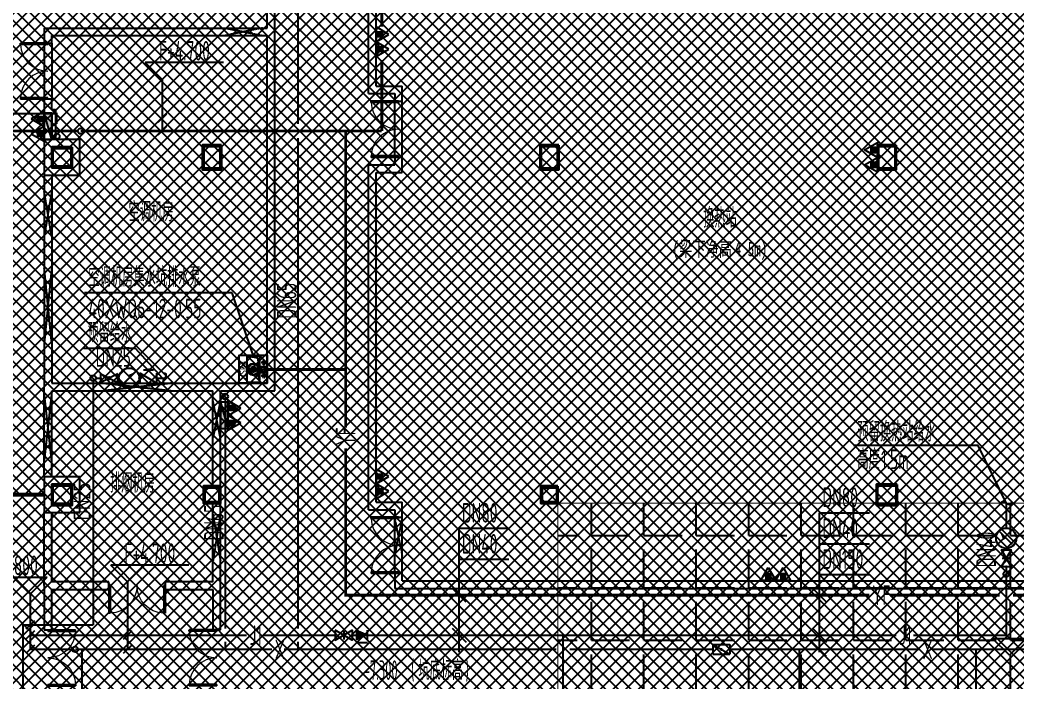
# Model space of a CAD drawing. Extents: x -2120532 to 1934524, y -1331911 to 424203.
# Drawn here: x -68331 to -41736, y -216257 to -198595 of the extents above; entities that cross this region are included whole.
import ezdxf

# ---------------------------------------------------------------- set-up
doc = ezdxf.new("R2010")
doc.units = 0
doc.header["$LTSCALE"] = 10
doc.linetypes.add('DASH', pattern=[0.35, 0.25, -0.1])
doc.linetypes.add('排水', pattern=[1.1, 1, -0.1])
for name, color, linetype in [('0-绿', 3, 'Continuous'), ('A-COLUMN', 8, 'Continuous'), ('A-ROOM_NAME', 23, 'Continuous'), ('A-WALL', 2, 'Continuous'), ('DIM_ELEV', 3, 'Continuous'), ('DOOR_FIRE', 8, 'Continuous'), ('GPS文字_污水', 7, 'Continuous'), ('SPACE', 7, 'Continuous'), ('W-DIM_消防', 3, 'Continuous'), ('W-DIM_给水', 3, 'Continuous'), ('W-EQUIP_消火栓', 7, 'Continuous'), ('W-EQUIP_灭火器', 7, 'Continuous'), ('W-EQUIP_给水', 7, 'Continuous'), ('W-PIPE-压力废', 31, 'Continuous'), ('W-PIPE-消防', 1, 'Continuous'), ('W-PIPE-直饮', 62, 'Continuous'), ('W-PIPE-给水', 3, 'Continuous'), ('W-TEXT_压力废', 7, 'Continuous'), ('W-TEXT_消防', 7, 'Continuous'), ('W-TEXT_直饮', 7, 'Continuous'), ('W-TEXT_给水', 7, 'Continuous'), ('W-TWT_LEAD', 3, 'Continuous'), ('W-TWT_TEXT', 7, 'Continuous'), ('W-VALVE_消防', 7, 'Continuous'), ('W-VALVE_给水', 7, 'Continuous'), ('W-VPIPE-压力废', 31, 'Continuous'), ('W-VPIPE-消防', 1, 'Continuous'), ('W-VPIPE-给水', 3, 'Continuous'), ('画水辅助', 6, 'Continuous'), ('索引线', 252, 'Continuous'), ('集水坑', 4, 'Continuous')]:
    doc.layers.add(name, color=color, linetype=linetype)
doc.layers.add('GPS-污水', color=2, linetype='排水', lineweight=40)
doc.layers.add('钢柱', color=51, linetype='Continuous', lineweight=35)
doc.styles.add('8B2_02', font='tssdeng.shx', dxfattribs={"width": 0.6, "bigfont": 'TSSDCHN.shx'})
doc.styles.add('_TWT_PIPEDN', font='TSSDENG', dxfattribs={"width": 0.8, "height": 3.5, "bigfont": 'TSSDCHN'})
doc.styles.get("Standard").update_dxf_attribs({"font": 'TSSDENG.shx', "width": 0.7, "bigfont": 'TSSDCHN.shx'})
doc.styles.add('黑体', font='simhei.ttf', dxfattribs={"width": 0.65})

# ---------------------------------------------------------------- blocks, each defined once
blk = doc.blocks.new('l99')
at = {"layer": 'W-TWT_TEXT'}
for p, q in [((92541, -196910), (92091, -196460)), ((94175, -196460), (92091, -196460)), ((92541, -196910), (92991, -196460))]:
    blk.add_line(p, q, dxfattribs=at)
blk = doc.blocks.new('4gs')
at = {"layer": 'W-TWT_TEXT', "style": '8B2_02', "width": 0.6}
blk.add_text('F+4.700', height=525, rotation=359.9998, dxfattribs=at).set_placement((-16760, -202342, 8000))
blk = doc.blocks.new('2.8')
at = {"layer": 'W-TWT_TEXT', "style": '8B2_02', "width": 0.6}
blk.add_text('F+2.800', height=525, rotation=89.9998, dxfattribs=at).set_placement((100977, -194305, 5000))
blk = doc.blocks.new('人防集水坑')
at = {"layer": 'GPS-污水', "color": 8, "linetype": '排水'}
for centre in [(307561, 701151), (307561, 700451)]:
    blk.add_circle(centre, 75, dxfattribs=at)
at = {"layer": '集水坑', "color": 8, "linetype": 'DASH', "ltscale": 0.5}
blk.add_lwpolyline([(306241, 700051), (306241, 701551), (307741, 701551), (307741, 700051)], close=True, dxfattribs=at)
at = {"layer": '集水坑', "color": 8, "linetype": 'Continuous', "ltscale": 0.5}
for points in [[(306641, 701501), (306641, 700801), (307341, 700801), (307341, 701501)], [(306641, 700801), (306641, 700101), (307341, 700101), (307341, 700801)]]:
    blk.add_lwpolyline(points, close=True, dxfattribs=at)
at = {"layer": '集水坑', "color": 8, "linetype": 'DASH', "ltscale": 0.5}
for points in [[(307341, 700801), (307237, 701397), (306641, 701501)], [(307347, 700101), (307243, 700697), (306647, 700801)]]:
    blk.add_lwpolyline(points, dxfattribs=at)
blk = doc.blocks.new('$DorLib2D$00000002')
for p, q in [((-0.5, 0), (-0.5, 0.4875)), ((-0.475, 0.4875), (-0.5, 0.4875)), ((-0.475, 0), (-0.475, 0.4875)), ((0.475, 0), (0.475, 0.4875)), ((0.475, 0.4875), (0.5, 0.4875)), ((0.5, 0), (0.5, 0.4875)), ((-0.5, 0), (-0.475, 0)), ((0.5, 0), (0.475, 0))]:
    blk.add_line(p, q)
at = {"lineweight": 13}
for centre, start, end in [((-0.4875, 0), 0, 88.53072), ((0.4875, 0), 91.46928, 180)]:
    blk.add_arc(centre, 0.4875, start, end, dxfattribs=at)
blk = doc.blocks.new('$DorLib2D$00000213')
at = {"color": 0, "linetype": 'DASH', "const_width": 0.02}
blk.add_lwpolyline([(0.5, 0), (-0.5, 0)], dxfattribs=at)
blk = doc.blocks.new('$TwtSys$00000434')
for p, q in [((-0.5, 0.5), (-0.5, -0.5)), ((-0.5, -0.5), (0.5, 0.5)), ((0.5, 0.5), (-0.5, 0.5)), ((0.5, -0.5), (0.5, 0.5)), ((-0.5, -0.5), (0.5, -0.5))]:
    blk.add_line(p, q)
blk.add_solid([(0.5, -0.5), (0.5, 0.5), (-0.5, -0.5)])
blk = doc.blocks.new('$VALVE$00000742')
blk.add_line((-93, -93), (93, 93))
blk.add_lwpolyline([(93, 93, 0, 50, 0), (-13, 22, 50, 50, 0)], format="xyseb")
blk.add_circle((0, 0), 150)
for p in [(-150, 0), (150, 0)]:
    blk.add_point(p)
blk = doc.blocks.new('$VALVE$00000296')
for points in [[(-125, 72), (-125, -72), (125, 72), (125, -72), (-125, 72)], [(0, 60), (0, -64)]]:
    blk.add_lwpolyline(points)
for p in [(-125, 0), (125, 0)]:
    blk.add_point(p)
blk = doc.blocks.new('$TwtSys$00000132')
at = {"elevation": 0}
blk.add_lwpolyline([(7, -101, -0.575183), (0, 0, 0.604745), (-11, 101, 16.924828)], format="xyb", dxfattribs=at)
blk = doc.blocks.new('$VALVE$00000315')
blk.add_line((-75, 125), (75, 125))
blk.add_lwpolyline([(-125, -75), (-125, 75), (125, -75), (125, 75)])
for p in [(-125, 0), (125, 0)]:
    blk.add_point(p)
blk.add_solid([(0, 125), (0, 150), (75, 125)])
blk = doc.blocks.new('$VALVE$00000333')
for p, q in [((125, 62.5), (-125, -62.5)), ((-125, 62.5), (125, -62.5)), ((-125, -62.5), (-125, 62.5)), ((125, -62.5), (125, 62.5))]:
    blk.add_line(p, q)
at = {"const_width": 31.25}
blk.add_lwpolyline([(-15.625, 0, 1), (15.625, 0, 1)], format="xyb", close=True, dxfattribs=at)
for p in [(-125, 0), (125, 0)]:
    blk.add_point(p)
blk = doc.blocks.new('$TwtSys$00000546')
h = blk.add_hatch()
h.set_pattern_fill('ANSI31', color=256, scale=200, style=0)
h.set_pattern_definition([(45, (-38543.802, -6670.83), (-17.67767, 17.67767), [])])
h.paths.add_polyline_path([(-65, 174), (65, 174), (65, 44), (-65, 44)])
for points in [[(0, 344), (-198, 0), (198, 0)], [(-65, 174), (65, 174), (65, 44), (-65, 44)]]:
    blk.add_lwpolyline(points, close=True)
blk = doc.blocks.new('$VALVE$00000316')
for p, q in [((-125, 72), (125, -72)), ((-125, 72), (-125, -72)), ((-125, 72), (125, 72)), ((125, 72), (125, -72)), ((-125, -72), (125, -72))]:
    blk.add_line(p, q)
at = {"const_width": 21.1}
blk.add_lwpolyline([(-11, 0, 1), (11, 0, 1)], format="xyb", close=True, dxfattribs=at)
for p in [(-125, 0), (125, 0)]:
    blk.add_point(p)
at = {"color": 7, "flags": 9}
for tag in ['XSIZE', 'YSIZE']:
    blk.add_attdef(tag, (0, 0), '', height=0.5, dxfattribs=at)
blk = doc.blocks.new('$VALVE$00000656')
for p, q in [((-113, 110), (-113, -100)), ((118, -164), (-119, -164))]:
    blk.add_line(p, q)
blk.add_lwpolyline([(119, 5, 203, 0, 0), (-113, 5, 0, 0, 0)], format="xyseb")
blk.add_lwpolyline([(119, 107), (-113, 5), (119, -97)], close=True)
for p in [(-113, 5), (119, 5)]:
    blk.add_point(p)
blk.add_solid([(-44, -164), (-44, -139), (-119, -164)])
blk = doc.blocks.new('A$C1C3C0163')
h = blk.add_hatch()
h.set_pattern_fill('ANSI37', color=8, scale=150)
h.set_pattern_definition([(45, (-601697.23, -233886.27), (-168.3798, 168.3798), []), (135, (-601697.23, -233886.27), (-168.3798, -168.3798), [])])
h.paths.add_polyline_path([(-80300, 5300), (-80300, -9000), (-62000, -9000), (-62000, -64625), (-76750, -64625), (-76750, -62675), (-73875, -62675), (-73775, -57275), (-100380, -57275), (-100572, -124002), (-71150, -123999), (-71150, -126437), (-63509, -133383), (-65550, -135650), (-61611, -139196), (-83885, -163934), (-83885, -174096), (-119589, -213750), (-196450, -213750), (-196450, -207800), (-209700, -193450), (-209700, -169150), (-201700, -169149), (-201700, 5300), (-192675, 5300)])

msp = doc.modelspace()

# ---------------------------------------------------------------- hatches: boundary and pattern name
h = msp.add_hatch()
h.set_pattern_fill('ANGLE', color=8, scale=400)
h.set_pattern_definition([(0, (0, 1e-10), (0, 1397), [1016, -381]), (90, (0, 1e-10), (-1397, 9e-14), [1016, -381])])
h.paths.add_polyline_path([(-31833.6, -229035.4), (-53983.6, -229035.4), (-53983.6, -211485.4), (-31833.6, -211485.4)])
at = {"layer": 'W-PIPE-压力废'}
for points in [[(-59643.2, -213939.8), (-59643.2, -213977.3), (-59680.7, -213977.3)], [(-59643.2, -213939.8), (-59680.7, -213939.8), (-59680.7, -213977.3)]]:
    msp.add_hatch(color=256, dxfattribs=at).paths.add_polyline_path(points)
at = {"layer": 'W-PIPE-消防'}
for points in [[(-67347.3, -201098.7), (-67321, -201098.7), (-67321, -201072.5)], [(-67347.3, -201098.7), (-67347.3, -201072.5), (-67321, -201072.5)], [(-62855.8, -215385.6), (-62882.1, -215385.6), (-62882.1, -215411.8)], [(-62855.8, -215385.6), (-62855.8, -215411.8), (-62882.1, -215411.8)], [(-42827.6, -215385.6), (-42801.4, -215385.6), (-42801.4, -215359.3)], [(-42827.6, -215385.6), (-42827.6, -215359.3), (-42801.4, -215359.3)]]:
    msp.add_hatch(color=256, dxfattribs=at).paths.add_polyline_path(points)
at = {"layer": 'W-PIPE-直饮'}
for points in [[(-68250.1, -214736), (-68250.1, -214709.7), (-68276.3, -214709.7)], [(-68250.1, -214736), (-68276.3, -214736), (-68276.3, -214709.7)]]:
    msp.add_hatch(color=256, dxfattribs=at).paths.add_polyline_path(points)

# ---------------------------------------------------------------- linework, layer by layer
at = {"color": 7, "ltscale": 100}
for p, q in [((-61964.7, -207837), (-61853.8, -207837)), ((-61964.7, -207998.5), (-61853.8, -207998.5))]:
    msp.add_line(p, q, dxfattribs=at)
at = {"color": 8, "linetype": 'DASH'}
for points in [[(-61858.6, -198810.4), (-62858.6, -199010.4)], [(-62858.6, -198810.4), (-61858.6, -199010.4)], [(-67483.6, -203167.5), (-67683.6, -204367.5)], [(-67483.6, -204367.5), (-67683.6, -203167.5)], [(-67483.6, -205203.4), (-67683.6, -207203.4)], [(-67483.6, -207203.4), (-67683.6, -205203.4)], [(-64287.9, -208285.4), (-66065.5, -208485.4)], [(-66065.5, -208285.4), (-64287.9, -208485.4)], [(-67483.6, -208535.4), (-67683.6, -210335.4)], [(-67483.6, -210335.4), (-67683.6, -208535.4)], [(-62983.6, -208743), (-63183.6, -209743)], [(-62983.6, -209743), (-63183.6, -208743)], [(-62983.6, -211777.4), (-63183.6, -213027.4)], [(-63183.6, -211777.4), (-62983.6, -213027.4)], [(-58333.6, -211902.4), (-58133.6, -212902.4)], [(-58333.6, -212902.4), (-58133.6, -211902.4)]]:
    msp.add_lwpolyline(points, dxfattribs=at)
at = {"color": 7, "ltscale": 100}
for points in [[(-62483.6, -208285.4), (-62483.6, -207535.4), (-61733.6, -207535.4), (-61733.6, -208285.4)], [(-62283.6, -207560.4), (-62283.6, -207910.4), (-61933.6, -207910.4), (-61933.6, -207560.4)], [(-62283.6, -207910.4), (-62283.6, -208260.4), (-61933.6, -208260.4), (-61933.6, -207910.4)]]:
    msp.add_lwpolyline(points, close=True, dxfattribs=at)
for centre, radius in [((-62103.1, -207917.6), 158.9), ((-62103.1, -207917.8), 158.9), ((-62103.1, -207917.6), 140.1), ((-62103.1, -207917.8), 140.1), ((-62103.1, -207917.6), 73.2), ((-62103.1, -207917.8), 73.2), ((-62103.1, -207917.6), 56.6), ((-62103.1, -207917.8), 56.6), ((-61823.6, -207914.7), 86.2), ((-61823.6, -207914.7), 86.2), ((-61823.6, -207917.7), 62)]:
    msp.add_circle(centre, radius, dxfattribs=at)
at = {"layer": 'A-COLUMN', "color": 8}
for p, q in [((-66733.6, -201785.4), (-67683.6, -201785.4)), ((-67683.6, -201785.4), (-67683.6, -202735.4)), ((-66733.6, -201785.4), (-67683.6, -201785.4)), ((-67683.6, -201785.4), (-67683.6, -202735.4)), ((-66733.6, -202735.4), (-66733.6, -201785.4)), ((-66733.6, -202735.4), (-66733.6, -201785.4)), ((-62958.6, -201935.4), (-63458.6, -201935.4)), ((-63458.6, -201935.4), (-63458.6, -202585.4)), ((-62958.6, -202585.4), (-62958.6, -201935.4)), ((-53958.6, -201935.4), (-54458.6, -201935.4)), ((-54458.6, -201935.4), (-54458.6, -202585.4)), ((-53958.6, -202585.4), (-53958.6, -201935.4)), ((-44958.6, -201935.4), (-45458.6, -201935.4)), ((-45458.6, -201935.4), (-45458.6, -202585.4)), ((-44958.6, -202585.4), (-44958.6, -201935.4)), ((-63458.6, -202585.4), (-62958.6, -202585.4)), ((-54458.6, -202585.4), (-53958.6, -202585.4)), ((-45458.6, -202585.4), (-44958.6, -202585.4)), ((-67683.6, -202735.4), (-66733.6, -202735.4)), ((-67683.6, -202735.4), (-66733.6, -202735.4)), ((-66733.6, -210785.4), (-67683.6, -210785.4)), ((-67683.6, -210785.4), (-67683.6, -211735.4)), ((-66733.6, -210785.4), (-67683.6, -210785.4)), ((-67683.6, -210785.4), (-67683.6, -211735.4)), ((-66733.6, -211735.4), (-66733.6, -210785.4)), ((-66733.6, -211735.4), (-66733.6, -210785.4)), ((-62983.6, -211035.4), (-63433.6, -211035.4)), ((-63433.6, -211035.4), (-63433.6, -211485.4)), ((-62983.6, -211485.4), (-62983.6, -211035.4)), ((-53983.6, -211035.4), (-54433.6, -211035.4)), ((-54433.6, -211035.4), (-54433.6, -211485.4)), ((-53983.6, -211485.4), (-53983.6, -211035.4)), ((-44933.6, -210985.4), (-45483.6, -210985.4)), ((-45483.6, -210985.4), (-45483.6, -211535.4)), ((-44933.6, -211535.4), (-44933.6, -210985.4)), ((-63433.6, -211485.4), (-62983.6, -211485.4)), ((-54433.6, -211485.4), (-53983.6, -211485.4)), ((-45483.6, -211535.4), (-44933.6, -211535.4)), ((-67683.6, -211735.4), (-66733.6, -211735.4)), ((-67683.6, -211735.4), (-66733.6, -211735.4))]:
    msp.add_line(p, q, dxfattribs=at)
at = {"layer": 'A-WALL', "color": 8}
for p, q in [((-59033.6, -200560.4), (-59033.6, -193285.4)), ((-58833.6, -200360.4), (-58833.6, -193485.4)), ((-61733.6, -198810.4), (-61733.6, -196260.4)), ((-61533.6, -198910.4), (-61533.6, -196360.4)), ((-67683.6, -198810.4), (-67683.6, -199210.4)), ((-67683.6, -198810.4), (-61733.6, -198810.4)), ((-61533.6, -208485.4), (-61533.6, -198910.4)), ((-67483.6, -199210.4), (-67483.6, -199010.4)), ((-67483.6, -199010.4), (-61733.6, -199010.4)), ((-61733.6, -208285.4), (-61733.6, -199010.4)), ((-67683.6, -199210.4), (-67483.6, -199210.4)), ((-58833.6, -200360.4), (-58133.6, -200360.4)), ((-58133.6, -200760.4), (-58133.6, -200360.4)), ((-67483.6, -200710.4), (-67683.6, -200710.4)), ((-67683.6, -200710.4), (-67683.6, -201085.4)), ((-67483.6, -200985.4), (-67483.6, -200710.4)), ((-59033.6, -200560.4), (-58333.6, -200560.4)), ((-58333.6, -200560.4), (-58333.6, -200760.4)), ((-58333.6, -200760.4), (-58133.6, -200760.4)), ((-67483.6, -200985.4), (-67383.6, -200985.4)), ((-67383.6, -200985.4), (-67383.6, -201785.4)), ((-67683.6, -201085.4), (-67483.6, -201085.4)), ((-67483.6, -201085.4), (-67483.6, -201785.4)), ((-58133.6, -202260.4), (-58333.6, -202260.4)), ((-58333.6, -202260.4), (-58333.6, -202460.4)), ((-58133.6, -202660.4), (-58133.6, -202260.4)), ((-59033.6, -211660.4), (-59033.6, -202460.4)), ((-59033.6, -202460.4), (-58333.6, -202460.4)), ((-67683.6, -202735.4), (-67683.6, -208385.4)), ((-67483.6, -202735.4), (-67483.6, -208285.4)), ((-58833.6, -211460.4), (-58833.6, -202660.4)), ((-58833.6, -202660.4), (-58133.6, -202660.4)), ((-67683.6, -210785.4), (-67683.6, -208385.4)), ((-67483.6, -208285.4), (-63083.6, -208285.4)), ((-67483.6, -208485.4), (-63183.6, -208485.4)), ((-67483.6, -210785.4), (-67483.6, -208485.4)), ((-63183.6, -211035.4), (-63183.6, -208485.4)), ((-63083.6, -208285.4), (-61733.6, -208285.4)), ((-62983.6, -208485.4), (-61533.6, -208485.4)), ((-62983.6, -211035.4), (-62983.6, -208485.4)), ((-63183.6, -213585.4), (-63183.6, -211485.4)), ((-62983.6, -213685.4), (-62983.6, -211485.4)), ((-59033.6, -211660.4), (-58333.6, -211660.4)), ((-58833.6, -211460.4), (-58133.6, -211460.4)), ((-58333.6, -211660.4), (-58333.6, -211860.4)), ((-58133.6, -211860.4), (-58133.6, -211460.4)), ((-67683.6, -213685.4), (-67683.6, -211735.4)), ((-67483.6, -213585.4), (-67483.6, -211735.4)), ((-58333.6, -211860.4), (-58133.6, -211860.4)), ((-58133.6, -213360.4), (-58333.6, -213360.4)), ((-58333.6, -213360.4), (-58333.6, -213760.4)), ((-58133.6, -213560.4), (-58133.6, -213360.4)), ((-67683.6, -213685.4), (-67683.6, -214860.4)), ((-65958.6, -213585.4), (-67483.6, -213585.4)), ((-67483.6, -213785.4), (-65958.6, -213785.4)), ((-67483.6, -214860.4), (-67483.6, -213785.4)), ((-65958.6, -213785.4), (-65958.6, -213585.4)), ((-63183.6, -213585.4), (-64458.6, -213585.4)), ((-64458.6, -213585.4), (-64458.6, -213785.4)), ((-64458.6, -213785.4), (-63183.6, -213785.4)), ((-63183.6, -213785.4), (-63183.6, -214860.4)), ((-62983.6, -214860.4), (-62983.6, -213685.4)), ((-58333.6, -213760.4), (-41133.6, -213760.4)), ((-58133.6, -213560.4), (-41333.6, -213560.4)), ((-67683.6, -214860.4), (-67483.6, -214860.4)), ((-63183.6, -214860.4), (-62983.6, -214860.4))]:
    msp.add_line(p, q, dxfattribs=at)
at = {"layer": 'DIM_ELEV', "color": 8}
for p, q in [((-41938.2, -215543.6), (-42388.2, -215093.6)), ((-42388.2, -215093.6), (-40142.3, -215093.6)), ((-41938.2, -215543.6), (-41488.2, -215093.6))]:
    msp.add_line(p, q, dxfattribs=at)
at = {"layer": 'DOOR_FIRE', "color": 8}
for p, q in [((-67683.6, -199210.4), (-67683.6, -200710.4)), ((-67483.6, -199210.4), (-67483.6, -200710.4)), ((-58333.6, -202260.4), (-58333.6, -200760.4)), ((-58133.6, -202260.4), (-58133.6, -200760.4)), ((-58333.6, -213360.4), (-58333.6, -211860.4)), ((-58133.6, -213360.4), (-58133.6, -211860.4))]:
    msp.add_line(p, q, dxfattribs=at)
at = {"layer": 'GPS文字_污水'}
for p, q in [((-64538.3, -200184.3, 5000), (-64538.3, -201554.4, 5000)), ((-64423.3, -201107.2, 8000), (-64653.3, -201332, 8000)), ((-64423.3, -201441.9, 3000), (-64653.3, -201666.8, 3000)), ((-65461, -213585.1, 5000), (-65461, -215385.6, 5000)), ((-68057.2, -213913.1, 5000), (-68057.2, -215385.6, 5000)), ((-65346, -214128.7, 1000), (-65576, -214353.6, 1000)), ((-67942.2, -214623.6), (-68172.2, -214848.4)), ((-67942.2, -214887.5, 8000), (-68172.2, -215112.3, 8000)), ((-65346, -214894.2, 1000), (-65576, -215119, 1000)), ((-67942.2, -215273.1, 3000), (-68172.2, -215498, 3000)), ((-65346, -215273.1, 3000), (-65576, -215498, 3000))]:
    msp.add_line(p, q, dxfattribs=at)
at = {"layer": 'W-DIM_消防'}
for p, q in [((-47002.5, -213390.5), (-47002.5, -211740.5)), ((-47002.5, -211740.5), (-45673.9, -211740.5)), ((-56618.4, -212981.2), (-56618.4, -212156.2)), ((-56618.4, -212156.2), (-55289.9, -212156.2)), ((-47002.5, -212565.5), (-45673.9, -212565.5)), ((-56618.4, -215460.6), (-56618.4, -212981.2)), ((-56618.4, -212981.2), (-55289.9, -212981.2)), ((-47002.5, -215460.6), (-47002.5, -213390.5)), ((-47002.5, -213390.5), (-45673.9, -213390.5)), ((-56432.8, -214125.4), (-56804.1, -213754.1)), ((-46816.9, -214125.4), (-47188.1, -213754.1)), ((-56804.1, -214821), (-56432.8, -215192.2)), ((-47188.1, -214821), (-46816.9, -215192.2)), ((-46816.9, -215571.2), (-47188.1, -215200))]:
    msp.add_line(p, q, dxfattribs=at)
at = {"layer": 'W-DIM_给水'}
for p, q in [((-65248.6, -207360.6), (-66638, -207360.6)), ((-64527.7, -208151.6), (-65248.6, -207360.6)), ((-42773.5, -209947.1), (-46098.4, -209947.1)), ((-42024.1, -211476.5), (-42773.5, -209947.1))]:
    msp.add_line(p, q, dxfattribs=at)
at = {"layer": 'W-PIPE-压力废', "ltscale": 1.5, "const_width": 75}
for points in [[(-58676.3, -193999.2), (-58678, -198775.6)], [(-58678.4, -199660), (-58679.1, -201559.9)], [(-66782.4, -201559.9), (-72920.2, -201559.9)], [(-58679.1, -201559.9), (-66707.4, -201559.9)], [(-59643.2, -207917.7), (-59643.2, -201559.9)], [(-61823.6, -207917.7), (-59643.2, -207917.7)], [(-59643.2, -209470.9), (-59643.2, -207917.7)], [(-59643.2, -213939.8), (-59643.2, -210020.7)], [(-45671.7, -213939.8), (-59643.2, -213939.8)], [(-42200.4, -213939.8), (-45121.9, -213939.8)], [(-41130.5, -213939.8), (-41847.9, -213939.8)]]:
    msp.add_lwpolyline(points, dxfattribs=at)
at = {"layer": 'W-PIPE-消防', "ltscale": 1.5, "const_width": 52.5}
for points in [[(-60916.1, -201372.4), (-60916.1, -196802.8)], [(-67347.3, -201098.7), (-72474.1, -201098.7)], [(-67347.3, -201372.4), (-67347.3, -201098.7)], [(-60916.1, -214830.4), (-60916.1, -201747.4)], [(-62855.8, -208637.7), (-62855.8, -214830.4)], [(-66928.8, -215385.6), (-68073.8, -215385.6)], [(-66676.1, -215385.6), (-66853.8, -215385.6)], [(-62855.8, -215385.6), (-66676.1, -215385.6)], [(-66675.6, -217330.8), (-66676.1, -215385.6)], [(-62855.8, -215182.9), (-62855.8, -215385.6)], [(-61608.9, -215385.6), (-62855.8, -215385.6)], [(-60916.1, -215385.6), (-61289.3, -215385.6)], [(-60916.1, -215385.6), (-60916.1, -215182.9)], [(-54021.7, -215385.6), (-60916.1, -215385.6)], [(-49849.4, -215385.6), (-53669.2, -215385.6)], [(-47544, -215385.6), (-49400, -215385.6)], [(-47544, -216645.5), (-47544, -215385.6)], [(-44330.9, -215385.6), (-47544, -215385.6)], [(-42827.6, -215385.6), (-44011.3, -215385.6)], [(-42827.6, -216645.5), (-42827.6, -215385.6)], [(-42444.9, -215385.6), (-42827.6, -215385.6)], [(-41517.4, -215385.6), (-42444.9, -215385.6)]]:
    msp.add_lwpolyline(points, dxfattribs=at)
at = {"layer": 'W-PIPE-直饮', "ltscale": 1.5, "const_width": 52.5}
for points in [[(-66375.8, -214736), (-66375.8, -208151.6)], [(-66174.1, -208151.6), (-66300.8, -208151.6)], [(-65688.8, -208151.6), (-65724.1, -208151.6)], [(-65128.4, -208151.6), (-65148.8, -208151.6)], [(-64474.5, -208151.6), (-64678.4, -208151.6)], [(-68250.1, -214736), (-66375.8, -214736)], [(-68250.1, -219562.8), (-68250.1, -214736)]]:
    msp.add_lwpolyline(points, dxfattribs=at)
at = {"layer": 'W-PIPE-给水', "ltscale": 1.5, "const_width": 52.5}
for points in [[(-42024.1, -211476.5), (-42024.1, -212150.7)], [(-42024.1, -212690.7), (-42024.1, -212726)], [(-42024.1, -213176), (-42024.1, -213302.7)], [(-42024.1, -215006.6), (-42024.1, -213377.7)], [(-68073.8, -215006.6), (-68037.8, -215006.6)], [(-68037.8, -215006.6), (-62281.6, -215006.6)], [(-61828.7, -215006.6), (-59919.3, -215006.6)], [(-59469.3, -215006.6), (-59340.4, -215006.6)], [(-59062.4, -215006.6), (-44953.4, -215006.6)], [(-53845.4, -215006.6), (-53845.4, -216783.7)], [(-44500.6, -215006.6), (-42024.1, -215006.6)]]:
    msp.add_lwpolyline(points, dxfattribs=at)
at = {"layer": 'W-TWT_LEAD'}
for p, q in [((-62667.9, -205872.3), (-66607.8, -205872.3)), ((-62108.6, -207535.4), (-62667.9, -205872.3)), ((-62108.6, -207535.4), (-62667.9, -205872.3))]:
    msp.add_line(p, q, dxfattribs=at)
at = {"layer": 'W-VPIPE-压力废'}
msp.add_circle((-66707.4, -201559.9), 75, dxfattribs=at)
at = {"layer": 'W-VPIPE-消防'}
for centre in [(-67347.3, -201701.5), (-62855.8, -208637.7), (-66853.8, -215385.6)]:
    msp.add_circle(centre, 75, dxfattribs=at)
at = {"layer": 'W-VPIPE-给水'}
for centre in [(-66375.8, -208151.6), (-42024.1, -213377.7)]:
    msp.add_circle(centre, 75, dxfattribs=at)
at = {"layer": '索引线', "color": 8, "linetype": 'DASH', "const_width": 20}
msp.add_lwpolyline([(-31833.6, -229035.4), (-53983.6, -229035.4), (-53983.6, -211485.4), (-31833.6, -211485.4)], close=True, dxfattribs=at)
at = {"layer": '钢柱', "color": 8, "lineweight": 35}
for points in [[(-66933.6, -201985.4), (-67483.6, -201985.4), (-67483.6, -202535.4), (-66933.6, -202535.4)], [(-66963.6, -202505.4), (-67453.6, -202505.4), (-67453.6, -202015.4), (-66963.6, -202015.4)], [(-62958.6, -201935.4), (-63458.6, -201935.4), (-63458.6, -202585.4), (-62958.6, -202585.4)], [(-62988.6, -202555.4), (-63428.6, -202555.4), (-63428.6, -201965.4), (-62988.6, -201965.4)], [(-53958.6, -201935.4), (-54458.6, -201935.4), (-54458.6, -202585.4), (-53958.6, -202585.4)], [(-53988.6, -202555.4), (-54428.6, -202555.4), (-54428.6, -201965.4), (-53988.6, -201965.4)], [(-44958.6, -201935.4), (-45458.6, -201935.4), (-45458.6, -202585.4), (-44958.6, -202585.4)], [(-44988.6, -202555.4), (-45428.6, -202555.4), (-45428.6, -201965.4), (-44988.6, -201965.4)], [(-66933.6, -210985.4), (-67483.6, -210985.4), (-67483.6, -211535.4), (-66933.6, -211535.4)], [(-66963.6, -211505.4), (-67453.6, -211505.4), (-67453.6, -211015.4), (-66963.6, -211015.4)], [(-62983.6, -211035.4), (-63433.6, -211035.4), (-63433.6, -211485.4), (-62983.6, -211485.4)], [(-63013.6, -211455.4), (-63403.6, -211455.4), (-63403.6, -211065.4), (-63013.6, -211065.4)], [(-53983.6, -211035.4), (-54433.6, -211035.4), (-54433.6, -211485.4), (-53983.6, -211485.4)], [(-54013.6, -211455.4), (-54403.6, -211455.4), (-54403.6, -211065.4), (-54013.6, -211065.4)], [(-44933.6, -210985.4), (-45483.6, -210985.4), (-45483.6, -211535.4), (-44933.6, -211535.4)], [(-44963.6, -211505.4), (-45453.6, -211505.4), (-45453.6, -211015.4), (-44963.6, -211015.4)]]:
    msp.add_lwpolyline(points, close=True, dxfattribs=at)
at = {"layer": '集水坑', "linetype": 'DASH', "ltscale": 0.5}
msp.add_lwpolyline([(-62483.6, -208285.4), (-62483.6, -207535.4), (-61733.6, -207535.4), (-61733.6, -208285.4)], close=True, dxfattribs=at)
at = {"layer": '集水坑', "linetype": 'Continuous', "ltscale": 0.5}
for points in [[(-62283.6, -207560.4), (-62283.6, -207910.4), (-61933.6, -207910.4), (-61933.6, -207560.4)], [(-62283.6, -207910.4), (-62283.6, -208260.4), (-61933.6, -208260.4), (-61933.6, -207910.4)]]:
    msp.add_lwpolyline(points, close=True, dxfattribs=at)
at = {"layer": '集水坑', "linetype": 'DASH', "ltscale": 0.5}
for points in [[(-61933.6, -207910.4), (-61985.7, -207612.5), (-62283.6, -207560.4)], [(-61930.6, -208260.4), (-61982.7, -207962.5), (-62280.6, -207910.4)]]:
    msp.add_lwpolyline(points, dxfattribs=at)

# ---------------------------------------------------------------- block references
at = {"layer": 'DOOR_FIRE', "color": 8, "zscale": 200}
for p, xscale, yscale, rotation in [((-67583.6, -199960.4), -1500, -1500, 270), ((-58233.6, -201510.4), 1500, 1500, 90), ((-58233.6, -212610.4), 1500, 1500, 90), ((-67583.6, -215610.4), 1500, -1500, 90), ((-63083.6, -215610.4), 1500, 1500, 90)]:
    msp.add_blockref('$DorLib2D$00000002', p, dxfattribs=dict(at, xscale=xscale, yscale=yscale, rotation=rotation))
for name, p, xscale, yscale in [('$DorLib2D$00000213', (-70433.6, -211260.4), -5500, -5500), ('$DorLib2D$00000002', (-65208.6, -213685.4), 1500, -1500)]:
    msp.add_blockref(name, p, dxfattribs=dict(at, xscale=xscale, yscale=yscale))
at = {"layer": 'W-EQUIP_消火栓', "xscale": 700, "yscale": 200, "zscale": 700}
for p, rotation in [((-67583.6, -201435.4), 90.00000000000773), ((-62883.6, -209144.9), 270.0000000000076)]:
    msp.add_blockref('$TwtSys$00000434', p, dxfattribs=dict(at, rotation=rotation))
at = {"layer": 'W-EQUIP_灭火器'}
for p, rotation in [((-58833.6, -198979), 270.0000000000076), ((-58833.6, -199375.7), 270.0000000000076), ((-67683.6, -201237), 90.00000000000772), ((-67683.6, -201633.8), 90.00000000000772), ((-62783.6, -208946.5), 270.0000000000076), ((-62783.6, -209343.3), 270.0000000000076), ((-58833.6, -210772), 270.0000000000076), ((-58833.6, -211168.8), 270.0000000000076)]:
    msp.add_blockref('$TwtSys$00000546', p, dxfattribs=dict(at, rotation=rotation))
at = {"layer": 'W-EQUIP_灭火器', "yscale": -1}
for p, rotation in [((-45458.6, -202062), 269.9999999999923), ((-45458.6, -202458.8), 269.9999999999923), ((-48369.9, -213543.4), 179.9999999999924), ((-47973.2, -213543.4), 179.9999999999924)]:
    msp.add_blockref('$TwtSys$00000546', p, dxfattribs=dict(at, rotation=rotation))
at = {"layer": 'W-EQUIP_给水', "xscale": 1.5, "yscale": 1.5, "zscale": 1.5}
for p, rotation in [((-64474.5, -208151.6), 180), ((-42024.1, -211476.5), 270)]:
    msp.add_blockref('$TwtSys$00000132', p, dxfattribs=dict(at, rotation=rotation))
at = {"layer": 'W-VALVE_消防', "xscale": -1.8, "yscale": -1.8, "zscale": 1.8, "rotation": 180}
msp.add_blockref('$VALVE$00000316', (-49624.7, -215385.6), dxfattribs=at)
at = {"layer": 'W-VALVE_给水', "xscale": -1.8, "yscale": -1.8, "zscale": 1.8}
for name, p, rotation in [('$VALVE$00000742', (-65418.8, -208151.6), 180), ('$VALVE$00000315', (-64903.4, -208151.6), 180), ('$VALVE$00000333', (-65949.1, -208151.6), 180), ('$VALVE$00000742', (-42024.1, -212420.7), 270), ('$VALVE$00000296', (-42024.1, -212951), 270)]:
    msp.add_blockref(name, p, dxfattribs=dict(at, rotation=rotation))
at = {"layer": 'W-VALVE_给水'}
for name, p, xscale, yscale, zscale in [('$VALVE$00000296', (-59694.3, -215006.6), 1.8, 1.8, 1.8), ('$VALVE$00000656', (-59201.4, -215006.6), -1.2, 1.2, 1.2)]:
    msp.add_blockref(name, p, dxfattribs=dict(at, xscale=xscale, yscale=yscale, zscale=zscale))
at = {"layer": '画水辅助'}
for name, p in [('A$C1C3C0163', (106241.4, -167810.4)), ('4gs', (-47862.2, 2661.1, 5000)), ('l99', (-157078.9, -3273.9, 5000)), ('4gs', (-48784.9, -10739.7, 5000)), ('l99', (-158001.7, -16674.7, 5000))]:
    msp.add_blockref(name, p, dxfattribs=at)
at = {"layer": '画水辅助', "rotation": 270}
msp.add_blockref('2.8', (125097.4, -112428.7, 8000), dxfattribs=at)
at = {"layer": '画水辅助', "xscale": -1}
msp.add_blockref('l99', (24483.5, -17002.7, 5000), dxfattribs=at)
at = {"layer": '集水坑', "color": 8, "linetype": 'Continuous', "xscale": 0.5, "yscale": 0.5, "zscale": 0.5}
msp.add_blockref('人防集水坑', (-215604.1, -558310.8), dxfattribs=at)

# ---------------------------------------------------------------- texts
at = {"layer": '0-绿', "color": 8, "linetype": 'DASH', "style": '黑体'}
msp.add_text('JSK3', height=179.2, rotation=90, dxfattribs=at).set_placement((-62285.6, -208176.4, 0))
at = {"layer": 'A-ROOM_NAME', "color": 8, "style": '8B2_02', "width": 0.6}
for s, p in [('空调机房', (-65431.6, -203976.3)), ('换热站', (-50109.3, -204137.5)), ('排烟机房', (-65931.6, -211209.8))]:
    msp.add_text(s, height=525, dxfattribs=at).set_placement(p)
at = {"layer": 'DIM_ELEV', "color": 8}
for s, width, p in [('-7.300', 0.48, (-59159.6, -216201.4)), ('(', 0.48, (-57898.5, -216201.4)), ('坑底标高', 0.6, (-57704.6, -216201.4)), (')', 0.48, (-56444.6, -216201.4))]:
    msp.add_text(s, height=525, dxfattribs=dict(at, width=width)).set_placement(p)
at = {"layer": 'SPACE', "color": 8, "style": '黑体', "width": 0.65}
for s, p in [('(', (-50927.9, -204899.1)), ('梁下净高', (-50743.5, -204899.1)), ('4.5m)', (-49269.1, -204899.1))]:
    msp.add_text(s, height=394.3, dxfattribs=at).set_placement(p)
at = {"layer": 'W-DIM_消防', "color": 7, "style": '8B2_02', "width": 0.6}
for s, p in [('DN80', (-46927.5, -211590.5)), ('DN80', (-56543.4, -212006.2)), ('DN40', (-46927.5, -212415.5)), ('DN40', (-56543.4, -212831.2)), ('DN150', (-46927.5, -213240.5))]:
    msp.add_text(s, height=525, dxfattribs=at).set_placement(p)
at = {"layer": 'W-DIM_给水', "color": 7, "style": '8B2_02', "width": 0.6}
for s, p in [('预留给水', (-66533, -207203.1)), ('预留换热站给水', (-45993.4, -209842.1)), ('高度', (-45993.4, -210577.1)), ('1.5m', (-45363.4, -210577.1))]:
    msp.add_text(s, height=525, dxfattribs=at).set_placement(p)
at = {"layer": 'W-TEXT_压力废', "style": '8B2_02', "width": 0.6}
msp.add_text('YF', height=525, rotation=90, dxfattribs=at).set_placement((-59380.7, -209945.7))
msp.add_text('YF', height=525, dxfattribs=at).set_placement((-45596.7, -214202.3))
at = {"layer": 'W-TEXT_消防', "style": '8B2_02', "width": 0.6}
for p in [(-60953.6, -206560.6), (-62893.3, -212478.1)]:
    msp.add_text('DN65', height=525, rotation=90, dxfattribs=at).set_placement(p)
for p in [(-61533.9, -215648.1), (-44255.9, -215648.1)]:
    msp.add_text('X', height=525, dxfattribs=at).set_placement(p)
at = {"layer": 'W-TEXT_直饮', "style": '8B2_02', "width": 0.6}
msp.add_text('DN25', height=525, dxfattribs=at).set_placement((-66311.6, -207847.4))
at = {"layer": 'W-TEXT_直饮', "style": '_TWT_PIPEDN', "width": 0.752941}
msp.add_text('DN25', height=446.25, rotation=90, dxfattribs=at).set_placement((-66452.6, -211941.3))
at = {"layer": 'W-TEXT_给水', "style": '8B2_02', "width": 0.6}
msp.add_text('DN40', height=525, rotation=90, dxfattribs=at).set_placement((-42296.3, -213196.1))
for p in [(-62206.6, -215269.1), (-44878.4, -215269.1)]:
    msp.add_text('J1', height=525, dxfattribs=at).set_placement(p)
at = {"layer": 'W-TWT_LEAD', "color": 7, "style": '8B2_02', "width": 0.6}
for s, p in [('空调机房集水坑排水泵', (-66502.8, -205714.8)), ('40XWQ6-12-0.55', (-66502.8, -206554.8))]:
    msp.add_text(s, height=525, dxfattribs=at).set_placement(p)

doc.saveas('drawing.dxf')
